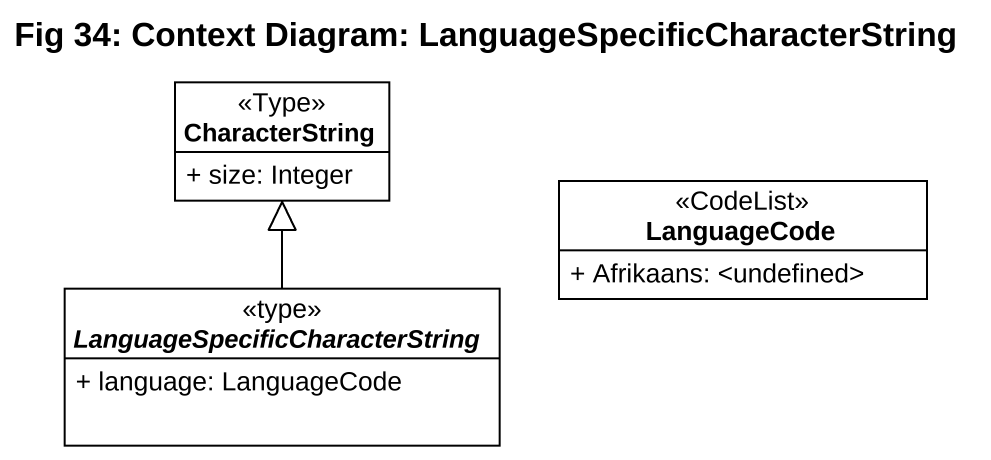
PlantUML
@startuml
title Fig 34: Context Diagram: LanguageSpecificCharacterString
hide circle
hide empty members
skinparam classAttributeIconSize 0
class CharacterString <<Type>> {
  + size: Integer
}
class LanguageCode <<CodeList>> {
  + Afrikaans: <undefined>
}
abstract class "LanguageSpecificCharacterString" as LanguageSpecificCharacterStr <<type>> {
  + language: LanguageCode
}
LanguageSpecificCharacterStr -up-|> CharacterString
@enduml
